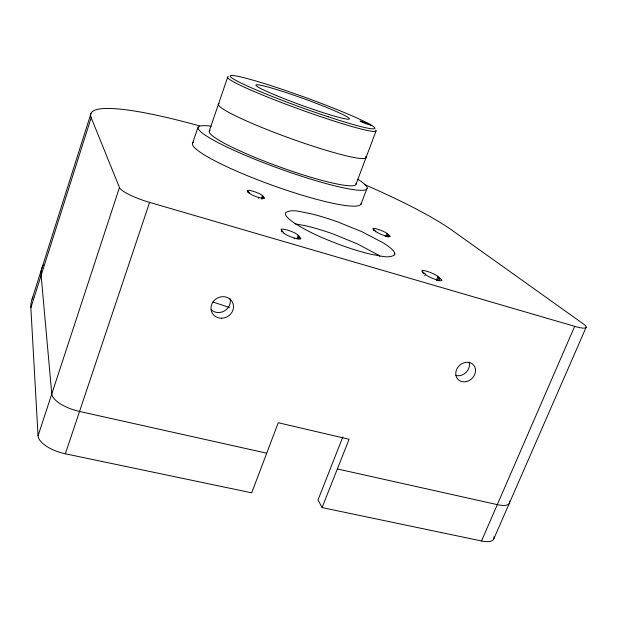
<?xml version="1.0" encoding="UTF-8"?>
<svg xmlns="http://www.w3.org/2000/svg" width="617" height="617" viewBox="0 0 617 617"><rect width="100%" height="100%" fill="white"/><g stroke="black" fill="none" stroke-linecap="round" stroke-linejoin="round"><path stroke-width="0.93" d="M32.123 299.021L91.015 113.351M493.939 536.813A24.156 8.615 26.1 0 1 481.522 540.978L322.066 507.575L349.099 439.273L278.252 422.73L251.69 492.829L65.348 453.796A26.708 11.492 16.4 0 1 38.053 435.81L30.85 307.721L91.177 117.7A200.718 28.822 19.9 0 1 199.592 125.922M38.053 435.81L119.459 187.537L91.177 117.7M65.348 453.796L149.599 202.384A28.12 5.522 18.5 0 1 119.459 187.537M192.62 143.105L198.011 127.241M209.325 130.866L227.688 77.086M247.648 192.072L247.926 191.301A8.006 1.311 19.7 0 1 253.255 191.309A8.006 1.311 19.7 0 1 262.487 195.736A8.021 1.311 19.7 0 1 262.996 196.299A8.036 1.319 19.7 0 1 263.528 197.07L262.973 198.612M248.127 192.635L248.404 191.856A8.021 1.311 19.7 0 1 247.926 191.301M249.083 193.545L249.361 192.766A8.036 1.319 19.7 0 1 248.404 191.856M258.43 198.258L258.708 197.479M261.67 198.034L262.487 195.736M261.893 199.368L262.996 196.299M281.421 231.375L281.738 230.503A9.124 1.704 20.1 0 1 287.422 230.048A9.124 1.704 20.1 0 1 298.181 235.347A9.147 1.712 20.1 0 1 298.836 236.08A9.17 1.72 20.1 0 1 299.569 237.105L298.921 238.848M282.046 232.1L282.362 231.228A9.147 1.712 20.1 0 1 281.738 230.503M283.249 233.272L283.573 232.393A9.17 1.72 20.1 0 1 282.362 231.228M294.209 238.972L294.533 238.093A9.209 1.735 20.1 0 0 299.569 237.105M296.9 238.818L298.181 235.347M297.872 238.686L298.836 236.08M356.071 184.082L376.015 131.066M360.899 204.412L366.837 188.748M373.401 230.28L373.678 229.547A7.713 1.203 20.8 0 1 377.573 229.177A7.713 1.203 20.8 0 1 387.121 233.635A7.728 1.211 20.8 0 1 387.838 234.244A7.743 1.211 20.8 0 1 388.718 235.108L387.869 237.306M374.103 230.889L374.38 230.156A7.728 1.211 20.8 0 1 373.678 229.547M375.375 231.876L375.653 231.136A7.743 1.211 20.8 0 1 374.38 230.156M385.178 236.65L385.463 235.91A7.774 1.219 20.8 0 0 388.718 235.108M385.987 236.558L387.121 233.635M386.99 236.442L387.838 234.244M342.882 436.836L318.025 499.909L322.066 507.575M422.63 272.976L422.961 272.151A8.808 1.535 21.5 0 1 426.817 271.256A8.808 1.535 21.5 0 1 437.954 276.57A8.831 1.542 21.5 0 1 438.888 277.357A8.854 1.55 21.5 0 1 440.052 278.475L439.057 280.951M423.532 273.763L423.864 272.93A8.831 1.542 21.5 0 1 422.961 272.151M424.804 275.838L425.468 274.179A8.854 1.55 21.5 0 1 423.864 272.93M436.635 279.856L437.954 276.57M436.651 280.766L436.99 279.933M437.569 280.65L438.888 277.357M481.522 540.978L574.682 326.339A25.258 4.088 22.6 0 0 582.741 323.478L452.03 230.249A200.718 28.822 19.9 0 0 364.508 184.545M493.862 538.695L586.15 327.295M295.065 223.863L305.284 225.706A55.322 10.111 20.6 0 1 333.535 234.136L357.567 243.97L378.514 255.214M266.706 453.194L79.539 411.454A26.947 10.535 16.8 0 1 51.774 393.962L41.131 275.344A194.455 56.247 19.7 0 1 43.337 264.948M337.352 468.951L497.302 504.629A24.341 7.882 25.5 0 0 509.511 501.127M149.599 202.384L574.682 326.339M212.78 301.944L229.439 307.459M30.85 307.721A193.167 61.661 19.7 0 1 32.971 297.093M357.821 179.262A89.866 11.145 19.9 0 1 278.352 168.264A89.866 11.145 19.9 0 1 211.238 126.238M361.184 203.317A89.573 12.479 19.8 0 1 270.57 184.66A89.573 12.479 19.8 0 1 193.483 142.18M263.528 197.07A8.067 1.327 19.7 0 1 258.693 197.471A8.067 1.327 19.7 0 1 249.361 192.766M440.052 278.475A8.893 1.566 21.5 0 1 436.959 279.925A8.893 1.566 21.5 0 1 425.468 274.179M294.502 238.085A9.209 1.735 20.1 0 1 283.573 232.393M385.44 235.902A7.774 1.219 20.8 0 1 375.653 231.136M365.788 156.517A78.506 7.682 19.9 0 1 289.897 138.239A78.506 7.682 19.9 0 1 219.197 103.548M375.73 130.087A78.937 5.661 19.9 0 1 300.224 109.502A78.937 5.661 19.9 0 1 228.375 76.747M328.105 116.752A77.04 5.383 19.9 0 1 276.269 98.049A77.032 5.383 19.9 0 1 236.596 80.781A76.4 5.337 19.9 0 1 232.725 78.536A77.032 5.383 19.9 0 1 270.909 85.632A76.338 5.329 19.9 0 1 280.527 88.802A77.032 5.383 19.9 0 1 325.938 105.191A77.04 5.383 19.9 0 1 364.369 121.487A76.354 5.329 19.9 0 1 369.259 124.002A77.04 5.383 19.9 0 1 338.764 120.192A76.415 5.345 19.9 0 1 328.136 116.752M355.963 183.126A78.081 9.671 19.9 0 1 278.498 166.513A78.081 9.671 19.9 0 1 210.166 130.241M378.306 255.168A62.001 11.399 20.5 0 1 379.918 256.225M230.033 298.682A11.322 10.427 -29 0 1 224.573 310.875A11.322 10.427 -29 0 1 211.191 309.78M469.136 362.086A10.458 8.931 -43 0 1 466.159 372.298A10.458 8.931 -43 0 1 455.87 375.483M394.841 253.88L394.625 254.829C388.509 259.109 379.964 255.407 373.177 254.736A55.962 9.61 20.6 0 1 342.227 245.597C325.552 239.419 308.955 232.547 294.008 222.814A63.266 10.805 20.6 0 1 285.347 213.49L285.648 212.61C292.851 208.415 302.114 212.51 309.796 213.482A55.468 9.448 20.5 0 1 338.077 222.043L362.194 231.83L383.28 242.89A63.428 10.875 20.5 0 1 394.602 252.8L394.841 253.88M362.58 122.359A5.792 0.393 20.2 0 0 370.979 125.097A5.792 0.393 20.2 0 0 363.089 121.811A5.792 0.393 20.2 0 0 362.58 122.359M276.755 95.72A49.669 3.463 19.9 0 0 349.291 119.035A49.669 3.463 19.9 0 0 281.977 91.231A49.669 3.463 19.9 0 0 276.755 95.72M221.349 318.225A11.484 10.551 -29.2 0 0 232.408 302.122A11.484 10.551 -29.2 0 0 212.958 301.991A11.484 10.551 -29.2 0 0 221.349 318.225M466.205 381.615A10.597 9.016 -43 0 0 473.941 365.465A10.597 9.016 -43 0 0 456.827 369.089A10.597 9.016 -43 0 0 466.205 381.615"/></g></svg>
